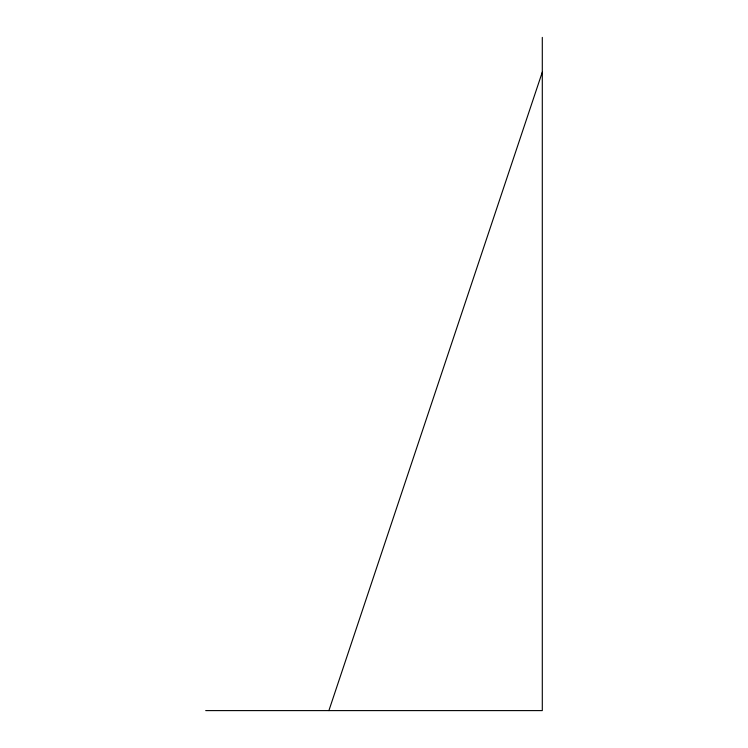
<?xml version="1.0" encoding="UTF-8"?>
<svg xmlns="http://www.w3.org/2000/svg" width="748" height="748" viewBox="0 0 748 748"><rect width="100%" height="100%" fill="white"/><g stroke="black" fill="none" stroke-linecap="round" stroke-linejoin="round"><path stroke-width="1.12" d="M328.896 710.6L542.3 72.117M205.7 710.6L542.3 710.6L542.3 37.4"/></g></svg>
